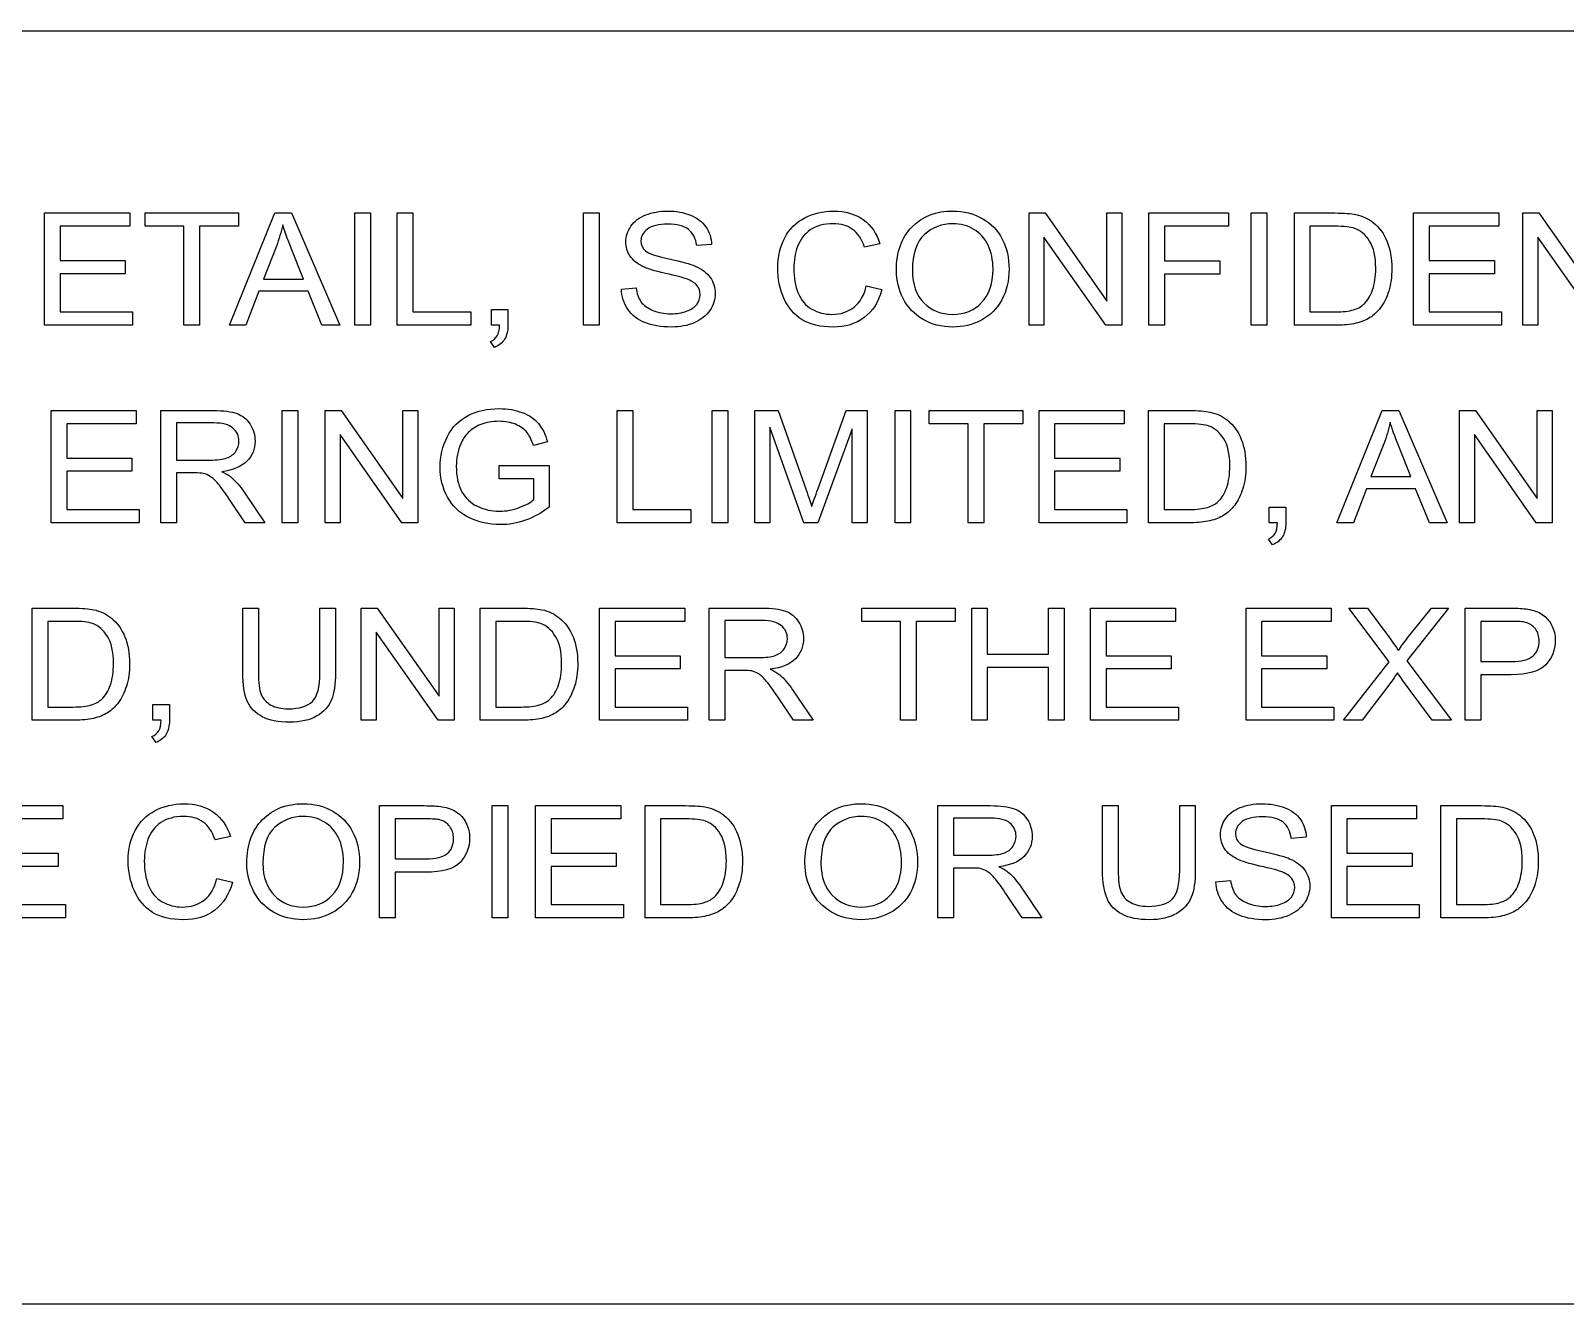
# Model space of a CAD drawing. Header units: millimetres. Extents: x 6 to 426, y 5 to 274.
# Drawn here: x 388.78 to 408.54, y 5.5 to 21.9 of the extents above; entities that cross this region are included whole.
import ezdxf

# ---------------------------------------------------------------- set-up
doc = ezdxf.new("R2010")
doc.units = ezdxf.units.MM
doc.layers.get('0').update_dxf_attribs({"linetype": 'CONTINUOUS'})

msp = doc.modelspace()

# ---------------------------------------------------------------- linework, layer by layer
at = {"color": 7}
for points in [[(352.3, 21.89999), (426.11324, 21.89999)], [(405.05203, 18.108367), (405.05203, 19.552612), (405.57479, 19.552612)], [(405.571686, 19.382179), (405.252836, 19.382179), (405.252836, 18.2788)], [(391.942489, 19.125051), (391.775823, 18.70143)], [(391.775823, 18.70143), (392.290306, 18.70143), (392.131915, 19.101406)], [(397.547979, 19.145731), (397.35545, 19.131948)], [(399.714617, 19.156576), (399.516915, 19.112244)], [(396.385479, 18.572377), (396.574905, 18.588129)], [(399.539674, 18.614737), (399.740507, 18.566464)], [(394.711599, 18.108365), (394.711599, 18.310323), (394.923811, 18.310323), (394.923811, 18.108365)], [(405.252836, 18.2788), (405.576859, 18.2788)], [(394.817174, 18.108365), (394.711599, 18.108365)], [(405.599645, 18.10837), (405.05203, 18.108367)], [(394.750938, 17.822667), (394.699157, 17.898525)], [(390.454932, 15.564441), (390.454932, 17.008686), (391.127805, 17.008686)], [(398.102836, 15.564441), (398.102836, 17.008686), (398.405133, 17.008686), (398.764329, 15.98609)], [(398.917547, 16.003822), (399.280881, 17.008686), (399.551054, 17.008686), (399.551054, 15.564441), (399.35749, 15.564441), (399.35749, 16.773232), (398.916512, 15.564441), (398.735335, 15.564441), (398.296427, 16.793921), (398.296427, 15.564441), (398.102836, 15.564441)], [(403.173179, 15.564441), (403.173179, 17.008686), (403.695939, 17.008686)], [(391.136081, 16.84909), (390.655737, 16.84909), (390.655737, 16.371287)], [(403.692835, 16.838253), (403.373985, 16.838253), (403.373985, 15.734874)], [(395.433122, 16.604821), (395.251945, 16.557532)], [(406.203151, 16.581127), (406.036485, 16.157507)], [(406.036485, 16.157507), (406.550968, 16.157507), (406.392577, 16.557483)], [(390.888668, 16.205775), (390.655737, 16.205775), (390.655737, 15.564436), (390.454932, 15.564441)], [(390.655737, 16.371287), (391.087431, 16.371287)], [(394.813036, 16.130909), (394.813036, 16.300355), (395.455881, 16.301391), (395.455881, 15.765462)], [(395.259213, 15.862008), (395.259213, 16.130958), (394.813036, 16.130909)], [(391.528409, 15.95752), (391.792375, 15.564441), (391.539789, 15.564441), (391.338983, 15.864915)], [(403.373985, 15.734874), (403.698008, 15.734874)], [(404.729043, 15.564441), (404.729043, 15.7664), (404.941255, 15.7664), (404.941255, 15.564441)], [(403.720767, 15.564444), (403.173179, 15.564441)], [(404.834645, 15.564441), (404.729043, 15.564441)], [(404.768381, 15.278743), (404.716628, 15.354602)], [(388.797604, 13.020518), (388.797604, 14.464762), (389.320363, 14.464762)], [(391.509788, 13.630331), (391.509788, 14.464762), (391.710593, 14.464762), (391.710593, 13.631315)], [(392.502518, 14.464762), (392.703351, 14.464762), (392.703351, 13.630331)], [(392.502518, 13.631315), (392.502518, 14.464762)], [(394.568726, 13.020518), (394.568726, 14.464762), (395.091512, 14.464762)], [(397.516944, 13.020518), (397.516944, 14.464762), (398.18979, 14.464762)], [(405.68453, 13.020518), (406.271457, 13.773179), (405.75387, 14.464762), (405.993008, 14.464762), (406.268353, 14.094343)], [(406.510594, 14.081536), (406.815968, 14.464762), (407.034388, 14.464762), (406.501284, 13.784016), (407.075796, 13.020518), (406.827348, 13.020518), (406.445365, 13.535756)], [(407.252808, 13.020518), (407.252808, 14.464762), (407.825278, 14.464762)], [(389.31726, 14.294329), (388.998437, 14.294329), (388.998437, 13.19095)], [(395.088409, 14.294329), (394.769559, 14.294329), (394.769559, 13.19095)], [(398.198093, 14.305167), (397.717749, 14.305167), (397.717749, 13.827364)], [(407.84183, 14.294322), (407.45364, 14.294322), (407.45364, 13.778106)], [(397.95068, 13.661851), (397.717749, 13.661851), (397.717749, 13.020513), (397.516944, 13.020518)], [(397.717749, 13.827364), (398.149416, 13.827364)], [(407.45364, 13.778106), (407.845968, 13.778106)], [(406.306658, 13.523934), (405.925709, 13.020518), (405.68453, 13.020518)], [(407.842865, 13.607682), (407.45364, 13.607682), (407.45364, 13.020526), (407.252808, 13.020518)], [(398.590421, 13.413597), (398.854387, 13.020518), (398.601801, 13.020518), (398.400968, 13.320991)], [(388.998437, 13.19095), (389.322432, 13.19095)], [(390.353467, 13.020518), (390.353467, 13.222474), (390.56568, 13.222474), (390.56568, 13.020518)], [(394.769559, 13.19095), (395.093581, 13.19095)], [(389.345219, 13.020495), (388.797604, 13.020518)], [(390.45907, 13.020518), (390.353467, 13.020518)], [(395.116341, 13.020495), (394.568726, 13.020518)], [(390.392806, 12.73482), (390.341053, 12.810678)], [(393.272691, 10.476602), (393.272691, 11.920849), (393.845134, 11.920849)], [(396.689818, 10.476602), (396.689818, 11.920849), (397.212577, 11.920849)], [(400.46203, 10.476605), (400.46203, 11.920852), (401.134904, 11.920852)], [(402.582088, 11.08642), (402.582088, 11.920852), (402.782893, 11.920852), (402.782893, 11.087405)], [(403.574818, 11.920852), (403.775651, 11.920852), (403.775651, 11.08642)], [(403.574818, 11.087405), (403.574818, 11.920852)], [(406.938123, 10.476605), (406.938123, 11.920852), (407.460882, 11.920852)], [(393.861714, 11.750409), (393.473524, 11.750409), (393.473524, 11.234191)], [(397.209473, 11.750416), (396.890651, 11.750416), (396.890651, 10.647037)], [(401.14318, 11.761257), (400.662836, 11.761257), (400.662836, 11.283454)], [(407.457779, 11.750419), (407.138956, 11.750419), (407.138956, 10.64704)], [(391.350363, 11.524811), (391.152633, 11.480479)], [(405.204186, 11.513968), (405.011657, 11.500185)], [(400.662836, 11.283454), (401.09453, 11.283454)], [(393.473524, 11.234191), (393.865852, 11.234191)], [(400.895766, 11.117941), (400.662836, 11.117941), (400.662836, 10.4766), (400.46203, 10.476605)], [(391.17542, 10.982972), (391.376226, 10.934702)], [(393.862748, 11.063766), (393.473524, 11.063766), (393.473524, 10.47661), (393.272691, 10.476602)], [(401.535508, 10.869684), (401.799474, 10.476605), (401.546887, 10.476605), (401.346082, 10.777081)], [(404.041686, 10.940617), (404.231112, 10.956369)], [(397.237433, 10.476581), (396.689818, 10.476602)], [(396.890651, 10.647037), (397.214673, 10.647037)], [(407.485738, 10.476584), (406.938123, 10.476605)], [(407.138956, 10.64704), (407.462951, 10.64704)], [(423.299998, 5.499976), (355.299989, 5.499976)]]:
    msp.add_lwpolyline(points, dxfattribs=at)
for points in [[(388.957029, 18.108365), (388.957029, 19.552609), (390.0543, 19.552609), (390.0543, 19.382176), (389.157835, 19.382176), (389.157835, 18.93984), (389.997375, 18.93984), (389.997375, 18.770392), (389.157835, 18.770392), (389.157835, 18.278797), (390.089501, 18.278797), (390.089501, 18.108365)], [(390.753064, 18.108365), (390.753064, 19.382176), (390.253064, 19.382176), (390.253064, 19.552609), (391.455938, 19.552609), (391.455938, 19.382176), (390.95387, 19.382176), (390.95387, 18.108365)], [(391.337921, 18.108365), (391.920737, 19.552609), (392.137088, 19.552609), (392.758208, 18.108365), (392.529416, 18.108365), (392.352404, 18.545776), (391.717835, 18.545776), (391.551169, 18.108365)], [(392.952806, 18.108365), (392.952806, 19.552609), (393.153639, 19.552609), (393.153639, 18.108365)], [(393.499387, 18.108365), (393.499387, 19.552609), (393.70022, 19.552609), (393.70022, 18.278797), (394.447633, 18.278797), (394.447633, 18.108365)], [(395.898955, 18.108365), (395.898955, 19.552609), (396.099761, 19.552609), (396.099761, 18.108365)], [(401.634876, 18.108367), (401.634876, 19.552612), (401.840882, 19.552612), (402.637979, 18.418694), (402.637979, 19.552612), (402.830536, 19.552612), (402.830536, 18.108367), (402.62453, 18.108367), (401.827433, 19.243272), (401.827433, 18.108367)], [(403.178352, 18.108367), (403.178352, 19.552612), (404.202145, 19.552612), (404.202145, 19.382179), (403.379158, 19.382179), (403.379158, 18.934917), (404.09137, 18.934917), (404.09137, 18.764484), (403.379158, 18.764484), (403.379158, 18.108367)], [(404.497174, 18.108367), (404.497174, 19.552612), (404.69798, 19.552612), (404.69798, 18.108367)], [(406.587203, 18.108367), (406.587203, 19.552612), (407.684502, 19.552612), (407.684502, 19.382179), (406.788009, 19.382179), (406.788009, 18.939842), (407.627549, 18.939842), (407.627549, 18.770394), (406.788009, 18.770394), (406.788009, 18.2788), (407.719675, 18.2788), (407.719675, 18.108367)], [(407.995048, 18.108367), (407.995048, 19.552612), (408.201054, 19.552612), (408.998124, 18.418694), (408.998124, 19.552612), (409.190681, 19.552612), (409.190681, 18.108367), (408.984675, 18.108367), (408.187578, 19.243272), (408.187578, 18.108367)], [(399.92683, 18.81177)], [(400.13387, 18.808817)], [(399.539674, 18.614737)], [(396.385479, 18.572377)], [(389.041914, 15.564441), (389.041914, 17.008686), (390.139185, 17.008686), (390.139185, 16.838253), (389.24272, 16.838253), (389.24272, 16.395916), (390.08226, 16.395916), (390.08226, 16.226468), (389.24272, 16.226468), (389.24272, 15.734874), (390.174386, 15.734874), (390.174386, 15.564441)], [(392.017002, 15.564441), (392.017002, 17.008686), (392.217835, 17.008686), (392.217835, 15.564441)], [(392.569789, 15.564441), (392.569789, 17.008686), (392.775795, 17.008686), (393.572892, 15.874765), (393.572892, 17.008686), (393.765449, 17.008686), (393.765449, 15.564441), (393.559443, 15.564441), (392.762346, 16.699346), (392.762346, 15.564441)], [(396.332691, 15.564441), (396.332691, 17.008686), (396.533524, 17.008686), (396.533524, 15.734874), (397.28091, 15.734874), (397.28091, 15.564441)], [(397.554186, 15.564441), (397.554186, 17.008686), (397.755019, 17.008686), (397.755019, 15.564441)], [(399.909243, 15.564441), (399.909243, 17.008686), (400.110076, 17.008686), (400.110076, 15.564441)], [(400.85022, 15.564441), (400.85022, 16.838253), (400.350221, 16.838253), (400.350221, 17.008686), (401.553095, 17.008686), (401.553095, 16.838253), (401.051053, 16.838253), (401.051053, 15.564441)], [(401.763238, 15.564441), (401.763238, 17.008686), (402.860537, 17.008686), (402.860537, 16.838253), (401.964071, 16.838253), (401.964071, 16.395916), (402.803611, 16.395916), (402.803611, 16.226468), (401.964071, 16.226468), (401.964071, 15.734874), (402.895738, 15.734874), (402.895738, 15.564441)], [(405.598611, 15.564441), (406.181399, 17.008686), (406.39775, 17.008686), (407.01887, 15.564441), (406.790078, 15.564441), (406.613066, 16.001853), (405.978497, 16.001853), (405.811858, 15.564441)], [(407.17726, 15.564441), (407.17726, 17.008686), (407.383239, 17.008686), (408.180336, 15.874765), (408.180336, 17.008686), (408.372893, 17.008686), (408.372893, 15.564441), (408.166887, 15.564441), (407.36979, 16.699346), (407.36979, 15.564441)], [(393.035622, 13.020518), (393.035622, 14.464762), (393.241628, 14.464762), (394.038725, 13.330842), (394.038725, 14.464762), (394.231255, 14.464762), (394.231255, 13.020518), (394.025277, 13.020518), (393.228179, 14.155423), (393.228179, 13.020518)], [(396.103899, 13.020518), (396.103899, 14.464762), (397.201197, 14.464762), (397.201197, 14.294329), (396.304732, 14.294329), (396.304732, 13.851993), (397.144272, 13.851993), (397.144272, 13.682545), (396.304732, 13.682545), (396.304732, 13.19095), (397.236398, 13.19095), (397.236398, 13.020518)], [(399.981714, 13.020518), (399.981714, 14.294329), (399.481714, 14.294329), (399.481714, 14.464762), (400.684588, 14.464762), (400.684588, 14.294329), (400.182519, 14.294329), (400.182519, 13.020518)], [(400.896801, 13.020518), (400.896801, 14.464762), (401.097634, 14.464762), (401.097634, 13.871696), (401.886428, 13.871696), (401.886428, 14.464762), (402.087261, 14.464762), (402.087261, 13.020518), (401.886428, 13.020518), (401.886428, 13.701264), (401.097634, 13.701264), (401.097634, 13.020518)], [(402.425766, 13.020518), (402.425766, 14.464762), (403.523065, 14.464762), (403.523065, 14.294329), (402.626599, 14.294329), (402.626599, 13.851993), (403.466112, 13.851993), (403.466112, 13.682545), (402.626599, 13.682545), (402.626599, 13.19095), (403.558266, 13.19095), (403.558266, 13.020518)], [(404.428841, 13.020518), (404.428841, 14.464762), (405.52614, 14.464762), (405.52614, 14.294329), (404.629674, 14.294329), (404.629674, 13.851993), (405.469187, 13.851993), (405.469187, 13.682545), (404.629674, 13.682545), (404.629674, 13.19095), (405.561341, 13.19095), (405.561341, 13.020518)], [(388.093668, 10.4766), (388.093668, 11.920846), (389.190967, 11.920846), (389.190967, 11.750414), (388.294501, 11.750414), (388.294501, 11.308077), (389.134041, 11.308077), (389.134041, 11.138629), (388.294501, 11.138629), (388.294501, 10.647035), (389.226167, 10.647035), (389.226167, 10.4766)], [(394.720909, 10.476602), (394.720909, 11.920849), (394.921742, 11.920849), (394.921742, 10.476602)], [(395.279904, 10.476602), (395.279904, 11.920849), (396.377202, 11.920849), (396.377202, 11.750416), (395.480737, 11.750416), (395.480737, 11.30808), (396.320277, 11.30808), (396.320277, 11.138632), (395.480737, 11.138632), (395.480737, 10.647037), (396.412403, 10.647037), (396.412403, 10.476602)], [(405.528209, 10.476605), (405.528209, 11.920852), (406.625508, 11.920852), (406.625508, 11.750419), (405.729042, 11.750419), (405.729042, 11.308082), (406.568554, 11.308082), (406.568554, 11.138634), (405.729042, 11.138634), (405.729042, 10.64704), (406.660681, 10.64704), (406.660681, 10.476605)], [(391.562575, 11.180005)], [(391.769616, 11.177052)], [(398.748811, 11.180008)], [(398.955824, 11.177054)], [(391.17542, 10.982972)], [(404.041686, 10.940614)]]:
    msp.add_lwpolyline(points, close=True, dxfattribs=at)
for points in [[(396.699129, 19.527972), (396.782634, 19.560812), (396.87546, 19.577233), (396.977605, 19.577233)], [(396.977605, 19.577233), (397.090095, 19.577233), (397.189128, 19.559828), (397.274703, 19.525019)], [(398.746742, 19.48956), (398.858525, 19.548014), (398.981361, 19.57724), (399.115249, 19.57724)], [(399.115249, 19.57724), (399.267088, 19.57724), (399.39476, 19.54046), (399.498266, 19.4669)], [(400.129732, 19.374295), (400.265, 19.510248), (400.439598, 19.578225), (400.653525, 19.578225)], [(400.653525, 19.578225), (400.793621, 19.578225), (400.919914, 19.546371), (401.032405, 19.482663)], [(392.024271, 19.400895), (392.004941, 19.308291), (391.977681, 19.216343), (391.942489, 19.125051)], [(392.131915, 19.101406), (392.083601, 19.22291), (392.04772, 19.322739), (392.024271, 19.400895)], [(396.443439, 19.179226), (396.443439, 19.252128), (396.465182, 19.320104), (396.508668, 19.383156)], [(396.508668, 19.383156), (396.552136, 19.446862), (396.615623, 19.495134), (396.699129, 19.527972)], [(396.985881, 19.408777), (396.864425, 19.408777), (396.775747, 19.387431), (396.719846, 19.344741)], [(397.249847, 19.338831), (397.190498, 19.385462), (397.10251, 19.408777), (396.985881, 19.408777)], [(397.274703, 19.525019), (397.360967, 19.490866), (397.427222, 19.440294), (397.473467, 19.373303)], [(397.473467, 19.373303), (397.519693, 19.306311), (397.544531, 19.230454), (397.547979, 19.145731)], [(398.488956, 19.234403), (398.549703, 19.346712), (398.635631, 19.431765), (398.746742, 19.48956)], [(399.111111, 19.413702), (398.994483, 19.413702), (398.896829, 19.387103), (398.818151, 19.333906)], [(399.363697, 19.341785), (399.296762, 19.38973), (399.212567, 19.413702), (399.111111, 19.413702)], [(399.498266, 19.4669), (399.601791, 19.393342), (399.673908, 19.289901), (399.714617, 19.156576)], [(399.92683, 18.81177), (399.92683, 19.051491), (399.994464, 19.239), (400.129732, 19.374295)], [(400.65456, 19.413705), (400.512395, 19.413705), (400.389904, 19.367074), (400.287088, 19.273813)], [(400.92476, 19.340803), (400.844703, 19.389404), (400.754636, 19.413705), (400.65456, 19.413705)], [(401.032405, 19.482663), (401.144895, 19.418957), (401.23047, 19.329964), (401.289129, 19.215684)], [(405.831514, 19.352625), (405.777682, 19.372328), (405.691073, 19.382179), (405.571686, 19.382179)], [(405.57479, 19.552612), (405.692797, 19.552612), (405.782855, 19.54572), (405.844962, 19.531936)], [(405.844962, 19.531936), (405.931917, 19.51289), (406.006112, 19.47841), (406.067548, 19.428496)], [(406.067548, 19.428496), (406.147587, 19.364132), (406.20728, 19.281707), (406.246628, 19.181221)], [(396.496254, 18.998943), (396.461044, 19.052798), (396.443439, 19.112893), (396.443439, 19.179226)], [(396.719846, 19.344741), (396.664636, 19.302708), (396.63703, 19.251808), (396.63703, 19.19204)], [(396.63703, 19.19204), (396.63703, 19.140155), (396.656695, 19.097466), (396.696025, 19.063971)], [(397.35545, 19.131948), (397.345104, 19.223238), (397.309904, 19.292199), (397.249847, 19.338831)], [(398.398899, 18.841324), (398.398899, 18.991726), (398.428918, 19.122753), (398.488956, 19.234403)], [(398.818151, 19.333906), (398.740163, 19.280707), (398.685297, 19.209117), (398.653554, 19.119138)], [(399.516915, 19.112244), (399.481705, 19.217328), (399.430632, 19.293841), (399.363697, 19.341785)], [(400.287088, 19.273813), (400.184942, 19.181207), (400.13387, 19.026208), (400.13387, 18.808817)], [(401.107979, 19.136875), (401.06658, 19.224882), (401.005507, 19.292858), (400.92476, 19.340803)], [(401.289129, 19.215684), (401.348477, 19.102063), (401.378152, 18.973007), (401.378152, 18.828518)], [(406.02094, 19.189089), (405.969196, 19.270529), (405.906054, 19.325041), (405.831514, 19.352625)], [(406.099618, 18.841327), (406.099618, 18.992385), (406.073392, 19.108306), (406.02094, 19.189089)], [(406.246628, 19.181221), (406.286648, 19.081391), (406.306658, 18.967112), (406.306658, 18.838384)], [(396.658755, 18.864961), (396.586302, 18.901083), (396.532135, 18.945743), (396.496254, 18.998943)], [(396.696025, 19.063971), (396.734683, 19.030474), (396.83544, 18.995993), (396.998295, 18.960528)], [(398.653554, 19.119138), (398.621811, 19.029817), (398.605939, 18.937541), (398.605939, 18.842309)], [(401.171112, 18.829505), (401.171112, 18.947068), (401.150068, 19.049525), (401.107979, 19.136875)], [(396.951715, 18.774325), (396.812309, 18.806507), (396.714655, 18.836719), (396.658755, 18.864961)], [(397.221915, 18.704379), (397.181188, 18.719492), (397.091121, 18.742807), (396.951715, 18.774325)], [(396.998295, 18.960528), (397.161858, 18.925719), (397.274004, 18.895179), (397.334732, 18.868909)], [(397.334732, 18.868909), (397.423065, 18.830159), (397.488286, 18.7809), (397.530392, 18.721134)], [(398.478611, 18.454155), (398.42547, 18.574346), (398.398899, 18.703402), (398.398899, 18.841324)], [(398.605939, 18.842309), (398.605939, 18.719493), (398.624578, 18.612111), (398.661857, 18.520163)], [(400.013784, 18.451202), (399.955814, 18.564823), (399.92683, 18.685013), (399.92683, 18.81177)], [(400.13387, 18.808817), (400.13387, 18.634771), (400.182873, 18.497505), (400.28088, 18.397019)], [(401.024128, 18.39899), (401.122117, 18.500133), (401.171112, 18.643638), (401.171112, 18.829505)], [(401.378152, 18.828518), (401.378152, 18.682058), (401.347098, 18.551031), (401.284991, 18.435439)], [(406.059244, 18.562526), (406.08616, 18.63937), (406.099618, 18.732303), (406.099618, 18.841327)], [(406.306658, 18.838384), (406.306658, 18.728704), (406.2932, 18.631501), (406.266284, 18.546776)], [(396.574905, 18.588129), (396.583798, 18.515885), (396.604506, 18.456447), (396.63703, 18.409815)], [(397.358553, 18.61867), (397.330948, 18.652823), (397.285402, 18.681393), (397.221915, 18.704379)], [(397.399961, 18.500451), (397.399961, 18.545769), (397.386159, 18.585175), (397.358553, 18.61867)], [(397.530392, 18.721134), (397.572481, 18.662024), (397.593525, 18.59372), (397.593525, 18.516222)], [(399.381284, 18.339877), (399.459272, 18.401614), (399.512069, 18.493234), (399.539674, 18.614737)], [(396.468295, 18.312292), (396.415843, 18.389136), (396.388237, 18.47583), (396.385479, 18.572377)], [(396.63703, 18.409815), (396.670153, 18.363841), (396.721226, 18.326405), (396.790248, 18.297509)], [(397.356484, 18.37632), (397.385469, 18.414413), (397.399961, 18.45579), (397.399961, 18.500451)], [(397.593525, 18.516222), (397.593525, 18.439379), (397.570412, 18.366805), (397.524185, 18.298501)], [(398.712576, 18.17831), (398.610431, 18.242018), (398.532443, 18.333966), (398.478611, 18.454155)], [(398.661857, 18.520163), (398.699808, 18.428871), (398.758467, 18.360566), (398.837835, 18.315248)], [(399.740507, 18.566464), (399.698401, 18.409496), (399.62249, 18.289634), (399.512777, 18.20688)], [(400.269474, 18.182251), (400.156983, 18.24793), (400.071753, 18.33758), (400.013784, 18.451202)], [(400.28088, 18.397019), (400.379559, 18.297189), (400.503084, 18.247274), (400.651456, 18.247274)], [(400.651456, 18.247274), (400.802605, 18.247274), (400.926829, 18.297846), (401.024128, 18.39899)], [(401.284991, 18.435439), (401.222883, 18.319846), (401.134895, 18.232167), (401.021025, 18.172401)], [(405.811858, 18.3054), (405.869138, 18.323132), (405.914684, 18.348089), (405.948496, 18.380271)], [(405.948496, 18.380271), (405.996102, 18.425589), (406.033018, 18.486341), (406.059244, 18.562526)], [(406.266284, 18.546776), (406.239369, 18.462053), (406.204866, 18.391778), (406.162778, 18.335952)], [(396.686714, 18.140875), (396.594243, 18.178968), (396.521436, 18.236107), (396.468295, 18.312292)], [(396.790248, 18.297509), (396.859252, 18.269266), (396.936887, 18.255145), (397.023151, 18.255145)], [(397.023151, 18.255145), (397.09976, 18.255145), (397.167394, 18.265982), (397.226053, 18.287656)], [(397.226053, 18.287656), (397.284712, 18.309329), (397.328189, 18.338884), (397.356484, 18.37632)], [(397.524185, 18.298501), (397.47794, 18.230853), (397.411341, 18.177983), (397.324387, 18.13989)], [(398.837835, 18.315248), (398.917184, 18.269931), (399.003104, 18.247272), (399.095593, 18.247272)], [(399.095593, 18.247272), (399.208084, 18.247272), (399.303314, 18.27814), (399.381284, 18.339877)], [(399.512777, 18.20688), (399.403735, 18.124784), (399.270191, 18.083736), (399.112146, 18.083736)], [(400.652491, 18.083736), (400.509636, 18.083736), (400.381964, 18.116574), (400.269474, 18.182251)], [(405.576859, 18.2788), (405.676935, 18.2788), (405.755268, 18.287667), (405.811858, 18.3054)], [(406.02407, 18.204926), (405.974377, 18.173401), (405.913985, 18.149428), (405.842893, 18.133009)], [(406.162778, 18.335952), (406.120671, 18.280784), (406.074435, 18.237109), (406.02407, 18.204926)], [(394.786111, 17.971427), (394.804751, 18.002953), (394.815105, 18.048599), (394.817174, 18.108365)], [(394.923811, 18.108365), (394.923811, 18.03415), (394.910009, 17.974384), (394.882403, 17.929066)], [(397.032462, 18.083736), (396.895125, 18.083736), (396.779876, 18.102782), (396.686714, 18.140875)], [(397.324387, 18.13989), (397.238122, 18.102454), (397.140814, 18.083736), (397.032462, 18.083736)], [(399.112146, 18.083736), (398.948583, 18.083736), (398.815393, 18.115261), (398.712576, 18.17831)], [(401.021025, 18.172401), (400.907155, 18.113291), (400.78431, 18.083736), (400.652491, 18.083736)], [(405.842893, 18.133009), (405.77251, 18.116583), (405.691427, 18.10837), (405.599645, 18.10837)], [(394.699157, 17.898525), (394.738505, 17.914951), (394.76749, 17.939252), (394.786111, 17.971427)], [(394.882403, 17.929066), (394.854798, 17.883092), (394.810976, 17.847626), (394.750938, 17.822667)], [(391.127805, 17.008686), (391.263055, 17.008686), (391.365881, 16.995551), (391.436282, 16.969281)], [(394.411397, 16.944699), (394.527336, 17.003809), (394.660871, 17.033364), (394.812002, 17.033364)], [(394.812002, 17.033364), (394.921733, 17.033364), (395.020766, 17.016288), (395.109099, 16.982137)], [(403.695939, 17.008686), (403.813946, 17.008686), (403.904004, 17.001794), (403.966112, 16.98801)], [(391.38246, 16.783085), (391.330698, 16.827089), (391.248572, 16.84909), (391.136081, 16.84909)], [(391.436282, 16.969281), (391.506666, 16.943666), (391.562911, 16.89802), (391.605018, 16.832343)], [(391.605018, 16.832343), (391.647107, 16.766665), (391.668151, 16.694091), (391.668151, 16.614622)], [(394.144301, 16.672795), (394.206426, 16.794956), (394.295459, 16.885591), (394.411397, 16.944699)], [(394.57496, 16.829436), (394.508007, 16.803165), (394.453831, 16.768356), (394.412432, 16.725009)], [(394.813036, 16.869828), (394.721254, 16.869828), (394.641896, 16.856364), (394.57496, 16.829436)], [(395.022145, 16.831408), (394.959348, 16.857021), (394.889645, 16.869828), (394.813036, 16.869828)], [(395.16706, 16.730921), (395.133247, 16.772953), (395.084942, 16.806449), (395.022145, 16.831408)], [(395.109099, 16.982137), (395.198122, 16.94864), (395.267825, 16.901681), (395.318208, 16.841258)], [(395.318208, 16.841258), (395.368591, 16.780836), (395.406896, 16.702023), (395.433122, 16.604821)], [(403.952663, 16.808699), (403.898831, 16.828402), (403.812222, 16.838253), (403.692835, 16.838253)], [(404.142089, 16.645163), (404.090326, 16.726603), (404.027185, 16.781115), (403.952663, 16.808699)], [(403.966112, 16.98801), (404.053066, 16.968964), (404.127252, 16.934484), (404.188669, 16.88457)], [(404.188669, 16.88457), (404.268727, 16.820206), (404.328429, 16.737781), (404.367777, 16.637295)], [(406.284933, 16.856972), (406.265604, 16.764367), (406.238343, 16.672419), (406.203151, 16.581127)], [(406.392577, 16.557483), (406.344263, 16.678986), (406.308382, 16.778816), (406.284933, 16.856972)], [(391.461111, 16.614622), (391.461111, 16.682926), (391.434894, 16.73908), (391.38246, 16.783085)], [(391.420737, 16.484581), (391.447653, 16.524644), (391.461111, 16.567991), (391.461111, 16.614622)], [(391.668151, 16.614622), (391.668151, 16.512165), (391.633304, 16.425799), (391.56361, 16.355525)], [(394.052174, 16.279716), (394.052174, 16.420265), (394.082883, 16.551292), (394.144301, 16.672795)], [(394.412432, 16.725009), (394.371705, 16.681662), (394.339952, 16.634046), (394.317174, 16.582161)], [(395.251945, 16.557532), (395.229185, 16.63109), (395.20089, 16.688887), (395.16706, 16.730921)], [(404.220767, 16.297401), (404.220767, 16.448459), (404.194541, 16.56438), (404.142089, 16.645163)], [(404.367777, 16.637295), (404.407797, 16.537465), (404.427807, 16.423186), (404.427807, 16.294458)], [(391.302748, 16.397888), (391.354492, 16.416276), (391.393822, 16.445174), (391.420737, 16.484581)], [(394.317174, 16.582161), (394.278534, 16.49284), (394.259214, 16.395965), (394.259214, 16.291538)], [(391.000477, 16.198883), (390.9777, 16.203478), (390.94043, 16.205775), (390.888668, 16.205775)], [(391.087431, 16.371287), (391.179213, 16.371287), (391.250985, 16.380154), (391.302748, 16.397888)], [(391.56361, 16.355525), (391.493898, 16.28525), (391.386235, 16.240589), (391.240622, 16.221543)], [(391.240622, 16.221543), (391.293764, 16.197242), (391.334137, 16.17327), (391.361743, 16.149626)], [(394.145335, 15.894518), (394.083228, 16.009454), (394.052174, 16.137854), (394.052174, 16.279716)], [(394.259214, 16.291538), (394.259214, 16.162811), (394.282337, 16.055101), (394.328581, 15.968407)], [(404.180393, 16.0186), (404.207309, 16.095442), (404.220767, 16.188375), (404.220767, 16.297401)], [(404.427807, 16.294458), (404.427807, 16.184776), (404.414349, 16.087573), (404.387433, 16.00285)], [(391.09157, 16.160463), (391.061895, 16.178853), (391.031531, 16.19166), (391.000477, 16.198883)], [(391.194041, 16.063917), (391.156091, 16.109891), (391.121934, 16.142073), (391.09157, 16.160463)], [(391.338983, 15.864915), (391.280306, 15.951609), (391.231992, 16.017943), (391.194041, 16.063917)], [(391.361743, 16.149626), (391.420402, 16.098397), (391.475957, 16.034362), (391.528409, 15.95752)], [(404.069645, 15.836345), (404.117251, 15.881663), (404.154167, 15.942415), (404.180393, 16.0186)], [(394.420708, 15.630496), (394.299252, 15.691576), (394.207461, 15.779584), (394.145335, 15.894518)], [(394.328581, 15.968407), (394.375498, 15.881711), (394.443477, 15.817347), (394.532518, 15.775315)], [(395.070795, 15.759552), (395.153611, 15.791734), (395.216417, 15.825886), (395.259213, 15.862008)], [(398.764329, 15.98609), (398.797452, 15.890858), (398.821609, 15.819598), (398.8368, 15.772309)], [(398.8368, 15.772309), (398.854042, 15.824852), (398.880958, 15.902023), (398.917547, 16.003822)], [(403.93298, 15.761472), (403.990259, 15.779205), (404.035815, 15.804163), (404.069645, 15.836345)], [(404.387433, 16.00285), (404.360518, 15.918127), (404.326015, 15.847852), (404.283927, 15.792026)], [(394.827519, 15.539862), (394.678458, 15.539862), (394.542854, 15.570073), (394.420708, 15.630496)], [(394.532518, 15.775315), (394.621541, 15.733281), (394.716082, 15.712263), (394.81614, 15.712263)], [(394.81614, 15.712263), (394.903094, 15.712263), (394.987979, 15.728026), (395.070795, 15.759552)], [(395.455881, 15.765462), (395.357202, 15.690591), (395.255411, 15.634109), (395.150507, 15.596016)], [(403.698008, 15.734874), (403.798066, 15.734874), (403.87639, 15.74374), (403.93298, 15.761472)], [(404.145192, 15.661), (404.095517, 15.629475), (404.035134, 15.605502), (403.964043, 15.589083)], [(404.283927, 15.792026), (404.24182, 15.736858), (404.195575, 15.693182), (404.145192, 15.661)], [(395.150507, 15.596016), (395.045603, 15.55858), (394.937941, 15.539862), (394.827519, 15.539862)], [(403.964043, 15.589083), (403.893659, 15.572657), (403.812567, 15.564444), (403.720767, 15.564444)], [(404.716628, 15.354602), (404.755958, 15.371028), (404.784943, 15.395328), (404.803582, 15.427503)], [(404.803582, 15.427503), (404.822204, 15.459029), (404.832558, 15.504675), (404.834645, 15.564441)], [(404.941255, 15.564441), (404.941255, 15.490225), (404.927452, 15.430459), (404.899847, 15.385143)], [(404.899847, 15.385143), (404.872242, 15.339169), (404.82842, 15.303702), (404.768381, 15.278743)], [(389.320363, 14.464762), (389.438371, 14.464762), (389.528429, 14.457862), (389.590536, 14.444061)], [(389.590536, 14.444061), (389.677508, 14.425015), (389.751703, 14.390534), (389.813121, 14.340618)], [(395.091512, 14.464762), (395.20952, 14.464762), (395.299578, 14.457862), (395.361685, 14.444061)], [(395.361685, 14.444061), (395.448639, 14.425015), (395.522825, 14.390534), (395.584243, 14.340618)], [(398.18979, 14.464762), (398.325058, 14.464762), (398.427893, 14.451626), (398.498294, 14.425355)], [(407.825278, 14.464762), (407.926026, 14.464762), (408.00297, 14.460168), (408.056112, 14.450979)], [(408.056112, 14.450979), (408.130652, 14.439164), (408.193113, 14.416505), (408.243496, 14.383002)], [(389.577087, 14.264775), (389.523256, 14.284478), (389.436647, 14.294329), (389.31726, 14.294329)], [(389.766541, 14.101237), (389.714778, 14.182679), (389.651627, 14.237191), (389.577087, 14.264775)], [(389.813121, 14.340618), (389.89316, 14.276256), (389.952854, 14.19383), (389.992202, 14.093343)], [(395.348237, 14.264775), (395.294405, 14.284478), (395.207796, 14.294329), (395.088409, 14.294329)], [(395.537663, 14.101237), (395.4859, 14.182679), (395.422758, 14.237191), (395.348237, 14.264775)], [(395.584243, 14.340618), (395.6643, 14.276256), (395.723994, 14.19383), (395.763324, 14.093343)], [(398.444445, 14.239159), (398.392701, 14.283165), (398.310583, 14.305167), (398.198093, 14.305167)], [(398.523123, 14.070699), (398.523123, 14.139002), (398.496897, 14.195156), (398.444445, 14.239159)], [(398.498294, 14.425355), (398.568678, 14.399742), (398.624923, 14.354097), (398.66703, 14.28842)], [(398.66703, 14.28842), (398.709119, 14.222741), (398.730163, 14.150167), (398.730163, 14.070699)], [(408.029215, 14.281523), (407.995384, 14.290055), (407.932923, 14.294322), (407.84183, 14.294322)], [(408.155508, 14.195814), (408.123746, 14.239161), (408.081648, 14.267731), (408.029215, 14.281523)], [(408.243496, 14.383002), (408.293861, 14.350164), (408.334225, 14.303861), (408.364589, 14.244095)], [(408.364589, 14.244095), (408.395661, 14.184329), (408.411197, 14.118651), (408.411197, 14.047062)], [(389.845191, 13.753478), (389.845191, 13.904534), (389.818974, 14.020454), (389.766541, 14.101237)], [(389.992202, 14.093343), (390.032222, 13.993513), (390.052231, 13.879235), (390.052231, 13.750508)], [(395.616341, 13.753478), (395.616341, 13.904534), (395.590115, 14.020454), (395.537663, 14.101237)], [(395.763324, 14.093343), (395.803362, 13.993513), (395.823381, 13.879235), (395.823381, 13.750508)], [(398.482749, 13.940658), (398.509665, 13.980721), (398.523123, 14.024068), (398.523123, 14.070699)], [(398.730163, 14.070699), (398.730163, 13.968242), (398.695316, 13.881876), (398.625622, 13.811601)], [(406.268353, 14.094343), (406.325633, 14.017499), (406.366351, 13.958389), (406.390508, 13.917013)], [(406.390508, 13.917013), (406.424321, 13.969554), (406.464349, 14.024395), (406.510594, 14.081536)], [(408.122376, 13.847068), (408.176897, 13.893042), (408.204157, 13.957734), (408.204157, 14.041144)], [(408.204157, 14.041144), (408.204157, 14.101567), (408.187941, 14.153124), (408.155508, 14.195814)], [(408.411197, 14.047062), (408.411197, 13.924246), (408.370134, 13.820148), (408.288008, 13.734766)], [(398.149416, 13.827364), (398.241216, 13.827364), (398.312997, 13.83623), (398.36476, 13.853962)], [(398.36476, 13.853962), (398.416504, 13.872352), (398.455834, 13.90125), (398.482749, 13.940658)], [(407.845968, 13.778106), (407.975719, 13.778106), (408.067855, 13.801093), (408.122376, 13.847068)], [(389.804818, 13.474677), (389.831733, 13.551518), (389.845191, 13.644452), (389.845191, 13.753478)], [(390.052231, 13.750508), (390.052231, 13.640827), (390.038773, 13.543624), (390.011858, 13.458901)], [(395.575967, 13.474677), (395.602883, 13.551518), (395.616341, 13.644452), (395.616341, 13.753478)], [(395.823381, 13.750508), (395.823381, 13.640827), (395.809923, 13.543624), (395.783007, 13.458901)], [(398.062462, 13.65496), (398.039703, 13.659554), (398.002442, 13.661851), (397.95068, 13.661851)], [(398.153582, 13.61654), (398.123907, 13.63493), (398.093534, 13.647736), (398.062462, 13.65496)], [(398.625622, 13.811601), (398.55591, 13.741326), (398.448247, 13.696666), (398.302634, 13.677619)], [(398.302634, 13.677619), (398.355776, 13.653319), (398.396149, 13.629346), (398.423754, 13.605702)], [(408.288008, 13.734766), (408.205881, 13.650043), (408.0575, 13.607682), (407.842865, 13.607682)], [(389.69407, 13.292422), (389.741694, 13.33774), (389.77861, 13.398491), (389.804818, 13.474677)], [(390.011858, 13.458901), (389.984942, 13.374176), (389.95044, 13.303901), (389.908351, 13.248077)], [(391.567748, 13.267793), (391.529108, 13.356456), (391.509788, 13.477302), (391.509788, 13.630331)], [(391.710593, 13.631315), (391.710593, 13.505872), (391.722672, 13.413268), (391.746829, 13.353502)], [(392.408322, 13.263852), (392.47112, 13.327558), (392.502518, 13.450046), (392.502518, 13.631315)], [(392.703351, 13.630331), (392.703351, 13.485183), (392.686091, 13.36992), (392.651571, 13.28454)], [(395.465192, 13.292422), (395.512816, 13.33774), (395.549741, 13.398491), (395.575967, 13.474677)], [(395.783007, 13.458901), (395.756091, 13.374176), (395.72158, 13.303901), (395.679473, 13.248077)], [(398.256053, 13.519994), (398.218103, 13.565968), (398.183946, 13.59815), (398.153582, 13.61654)], [(398.400968, 13.320991), (398.342309, 13.407685), (398.294004, 13.474019), (398.256053, 13.519994)], [(398.423754, 13.605702), (398.482414, 13.554474), (398.537969, 13.490439), (398.590421, 13.413597)], [(406.379129, 13.632303), (406.345316, 13.57976), (406.321159, 13.543637), (406.306658, 13.523934)], [(406.445365, 13.535756), (406.423985, 13.565311), (406.401906, 13.597493), (406.379129, 13.632303)], [(389.557431, 13.217548), (389.614711, 13.235282), (389.660257, 13.26024), (389.69407, 13.292422)], [(389.908351, 13.248077), (389.866245, 13.192907), (389.820009, 13.149231), (389.769644, 13.117048)], [(391.761312, 13.065835), (391.67091, 13.112465), (391.606388, 13.179785), (391.567748, 13.267793)], [(391.746829, 13.353502), (391.771675, 13.294392), (391.813773, 13.248746), (391.873122, 13.216564)], [(392.092576, 13.168291), (392.240258, 13.168291), (392.345507, 13.200145), (392.408322, 13.263852)], [(392.651571, 13.28454), (392.617069, 13.199159), (392.554616, 13.129541), (392.464214, 13.075685)], [(395.328553, 13.217548), (395.385833, 13.235282), (395.431379, 13.26024), (395.465192, 13.292422)], [(395.679473, 13.248077), (395.637385, 13.192907), (395.591149, 13.149231), (395.540766, 13.117048)], [(389.322432, 13.19095), (389.422508, 13.19095), (389.500841, 13.199816), (389.557431, 13.217548)], [(389.588467, 13.045134), (389.518083, 13.028708), (389.437001, 13.020495), (389.345219, 13.020495)], [(389.769644, 13.117048), (389.719951, 13.085525), (389.659559, 13.061553), (389.588467, 13.045134)], [(392.11019, 12.995889), (391.968025, 12.995889), (391.851733, 13.019204), (391.761312, 13.065835)], [(391.873122, 13.216564), (391.93316, 13.184382), (392.006312, 13.168291), (392.092576, 13.168291)], [(392.464214, 13.075685), (392.374501, 13.022488), (392.256493, 12.995889), (392.11019, 12.995889)], [(395.093581, 13.19095), (395.193639, 13.19095), (395.271963, 13.199816), (395.328553, 13.217548)], [(395.359616, 13.045134), (395.289215, 13.028708), (395.208123, 13.020495), (395.116341, 13.020495)], [(395.540766, 13.117048), (395.491073, 13.085525), (395.43069, 13.061553), (395.359616, 13.045134)], [(390.341053, 12.810678), (390.380401, 12.827104), (390.409386, 12.851405), (390.428007, 12.88358)], [(390.428007, 12.88358), (390.446646, 12.915104), (390.457001, 12.96075), (390.45907, 13.020518)], [(390.56568, 13.020518), (390.56568, 12.946302), (390.551877, 12.886534), (390.524272, 12.841217)], [(390.524272, 12.841217), (390.496666, 12.795243), (390.452844, 12.759777), (390.392806, 12.73482)], [(390.124702, 11.602638), (390.18543, 11.714947), (390.27135, 11.8), (390.382461, 11.857795)], [(390.382461, 11.857795), (390.494262, 11.916248), (390.617106, 11.945475), (390.750995, 11.945475)], [(390.750995, 11.945475), (390.902815, 11.945475), (391.030488, 11.908696), (391.134012, 11.835138)], [(391.765477, 11.742532), (391.900727, 11.878484), (392.075325, 11.94646), (392.289271, 11.94646)], [(392.289271, 11.94646), (392.429367, 11.94646), (392.55566, 11.914607), (392.66815, 11.850901)], [(393.845134, 11.920849), (393.9459, 11.920849), (394.022854, 11.916255), (394.075995, 11.907066)], [(394.075995, 11.907066), (394.150535, 11.895251), (394.212987, 11.872592), (394.263352, 11.839089)], [(397.212577, 11.920849), (397.330603, 11.920849), (397.42067, 11.913949), (397.482777, 11.900148)], [(397.482777, 11.900148), (397.569731, 11.881102), (397.643917, 11.846621), (397.705335, 11.796705)], [(398.951686, 11.742535), (399.086954, 11.878487), (399.261561, 11.946462), (399.475507, 11.946462)], [(399.475507, 11.946462), (399.615603, 11.946462), (399.741896, 11.914609), (399.854386, 11.850903)], [(401.134904, 11.920852), (401.270153, 11.920852), (401.372979, 11.907716), (401.443381, 11.881444)], [(401.443381, 11.881444), (401.513765, 11.855831), (401.57001, 11.810185), (401.612117, 11.744507)], [(404.164875, 11.751393), (404.208343, 11.815101), (404.27183, 11.863374), (404.355336, 11.896212)], [(404.355336, 11.896212), (404.438842, 11.929051), (404.531667, 11.94547), (404.633812, 11.94547)], [(404.633812, 11.94547), (404.746303, 11.94547), (404.845335, 11.928065), (404.93091, 11.893256)], [(404.93091, 11.893256), (405.017174, 11.859103), (405.08342, 11.808532), (405.129647, 11.741543)], [(407.460882, 11.920852), (407.57889, 11.920852), (407.668957, 11.913951), (407.731082, 11.900151)], [(407.731082, 11.900151), (407.818036, 11.881104), (407.892222, 11.846623), (407.95364, 11.796707)], [(390.453897, 11.702141), (390.375909, 11.648942), (390.321043, 11.577353), (390.2893, 11.487376)], [(390.746857, 11.781939), (390.630228, 11.781939), (390.532575, 11.75534), (390.453897, 11.702141)], [(390.999443, 11.710022), (390.932489, 11.757967), (390.848294, 11.781939), (390.746857, 11.781939)], [(391.152633, 11.480479), (391.117442, 11.585563), (391.066378, 11.662077), (390.999443, 11.710022)], [(391.134012, 11.835138), (391.237519, 11.76158), (391.309635, 11.658137), (391.350363, 11.524811)], [(391.562575, 11.180005), (391.562575, 11.419728), (391.630209, 11.607237), (391.765477, 11.742532)], [(392.290306, 11.781942), (392.148141, 11.781942), (392.025641, 11.735311), (391.922806, 11.642048)], [(392.560479, 11.70904), (392.480421, 11.757641), (392.390364, 11.781942), (392.290306, 11.781942)], [(392.743725, 11.50511), (392.702308, 11.593119), (392.641225, 11.661095), (392.560479, 11.70904)], [(392.66815, 11.850901), (392.780641, 11.787193), (392.866215, 11.6982), (392.924874, 11.583922)], [(394.049071, 11.73761), (394.015258, 11.746142), (393.952806, 11.750409), (393.861714, 11.750409)], [(394.175364, 11.651901), (394.14362, 11.695248), (394.101523, 11.723818), (394.049071, 11.73761)], [(394.263352, 11.839089), (394.313735, 11.80625), (394.354109, 11.759947), (394.384473, 11.700179)], [(394.384473, 11.700179), (394.415526, 11.640413), (394.431053, 11.574736), (394.431053, 11.503149)], [(397.469328, 11.720862), (397.415497, 11.740565), (397.328879, 11.750416), (397.209473, 11.750416)], [(397.658754, 11.557324), (397.606992, 11.638764), (397.54385, 11.693276), (397.469328, 11.720862)], [(397.705335, 11.796705), (397.785392, 11.732341), (397.845086, 11.649916), (397.884416, 11.54943)], [(398.748811, 11.180008), (398.748811, 11.419731), (398.816436, 11.60724), (398.951686, 11.742535)], [(399.476542, 11.781945), (399.334377, 11.781945), (399.211877, 11.735313), (399.109042, 11.642051)], [(399.746714, 11.709043), (399.666657, 11.757644), (399.5766, 11.781945), (399.476542, 11.781945)], [(399.929933, 11.505113), (399.888534, 11.593121), (399.827461, 11.661098), (399.746714, 11.709043)], [(399.854386, 11.850903), (399.966877, 11.787196), (400.052451, 11.698203), (400.11111, 11.583924)], [(401.389559, 11.695249), (401.337797, 11.739254), (401.25567, 11.761257), (401.14318, 11.761257)], [(401.46821, 11.526788), (401.46821, 11.595092), (401.441993, 11.651246), (401.389559, 11.695249)], [(401.612117, 11.744507), (401.654205, 11.67883), (401.67525, 11.606257), (401.67525, 11.526788)], [(404.099646, 11.547466), (404.099646, 11.620368), (404.121389, 11.688343), (404.164875, 11.751393)], [(404.376054, 11.712981), (404.320843, 11.670947), (404.293238, 11.620046), (404.293238, 11.56028)], [(404.642088, 11.777014), (404.520632, 11.777014), (404.431954, 11.75567), (404.376054, 11.712981)], [(404.906054, 11.707069), (404.846706, 11.753699), (404.758717, 11.777014), (404.642088, 11.777014)], [(405.011657, 11.500185), (405.001312, 11.591477), (404.966111, 11.660438), (404.906054, 11.707069)], [(405.129647, 11.741543), (405.175891, 11.674551), (405.200738, 11.598693), (405.204186, 11.513968)], [(407.717606, 11.720865), (407.663775, 11.740568), (407.577166, 11.750419), (407.457779, 11.750419)], [(407.90706, 11.557327), (407.855297, 11.638766), (407.792146, 11.693279), (407.717606, 11.720865)], [(407.95364, 11.796707), (408.033697, 11.732343), (408.093391, 11.649918), (408.132721, 11.549432)], [(390.034644, 11.209559), (390.034644, 11.359961), (390.064664, 11.490987), (390.124702, 11.602638)], [(390.2893, 11.487376), (390.257556, 11.398055), (390.241684, 11.305778), (390.241684, 11.210546)], [(391.922806, 11.642048), (391.820679, 11.549443), (391.769616, 11.394445), (391.769616, 11.177052)], [(392.806858, 11.19774), (392.806858, 11.315303), (392.785813, 11.41776), (392.743725, 11.50511)], [(392.924874, 11.583922), (392.984223, 11.4703), (393.013898, 11.341244), (393.013898, 11.196753)], [(394.142232, 11.303152), (394.196753, 11.349126), (394.224013, 11.413818), (394.224013, 11.497229)], [(394.224013, 11.497229), (394.224013, 11.557653), (394.207797, 11.609211), (394.175364, 11.651901)], [(394.431053, 11.503149), (394.431053, 11.380331), (394.38999, 11.276233), (394.307864, 11.190853)], [(397.737432, 11.209562), (397.737432, 11.36062), (397.711206, 11.476541), (397.658754, 11.557324)], [(397.884416, 11.54943), (397.924454, 11.4496), (397.944472, 11.335322), (397.944472, 11.206595)], [(399.109042, 11.642051), (399.006897, 11.549446), (398.955824, 11.394447), (398.955824, 11.177054)], [(399.993093, 11.197742), (399.993093, 11.315306), (399.97204, 11.417762), (399.929933, 11.505113)], [(400.11111, 11.583924), (400.170459, 11.470303), (400.200134, 11.341246), (400.200134, 11.196755)], [(401.427836, 11.396747), (401.454752, 11.436809), (401.46821, 11.480156), (401.46821, 11.526788)], [(401.67525, 11.526788), (401.67525, 11.424331), (401.640403, 11.337965), (401.570709, 11.267691)], [(404.152434, 11.36718), (404.117242, 11.421036), (404.099646, 11.481131), (404.099646, 11.547466)], [(404.293238, 11.56028), (404.293238, 11.508395), (404.312902, 11.465705), (404.352232, 11.432208)], [(407.985737, 11.209564), (407.985737, 11.360623), (407.959511, 11.476543), (407.90706, 11.557327)], [(408.132721, 11.549432), (408.17274, 11.449603), (408.19275, 11.335324), (408.19275, 11.206598)], [(393.865852, 11.234191), (393.995602, 11.234191), (394.087729, 11.257178), (394.142232, 11.303152)], [(401.09453, 11.283454), (401.186312, 11.283454), (401.258084, 11.292319), (401.309846, 11.310051)], [(401.570709, 11.267691), (401.500997, 11.197416), (401.393334, 11.152755), (401.247721, 11.133709)], [(401.309846, 11.310051), (401.361609, 11.328441), (401.400939, 11.35734), (401.427836, 11.396747)], [(404.314962, 11.233198), (404.24251, 11.269322), (404.188334, 11.313983), (404.152434, 11.36718)], [(404.352232, 11.432208), (404.390891, 11.398714), (404.491648, 11.364233), (404.654503, 11.328768)], [(404.654503, 11.328768), (404.818066, 11.293959), (404.930211, 11.263418), (404.990939, 11.237147)], [(390.114357, 10.822393), (390.061215, 10.942581), (390.034644, 11.071637), (390.034644, 11.209559)], [(390.241684, 11.210546), (390.241684, 11.087729), (390.260315, 10.980346), (390.297576, 10.888398)], [(391.64953, 10.819436), (391.59156, 10.933058), (391.562575, 11.053248), (391.562575, 11.180005)], [(391.769616, 11.177052), (391.769616, 11.003007), (391.81861, 10.865742), (391.916599, 10.765256)], [(392.659874, 10.767225), (392.757863, 10.868369), (392.806858, 11.011874), (392.806858, 11.19774)], [(393.013898, 11.196753), (393.013898, 11.050292), (392.982844, 10.919266), (392.920736, 10.803674)], [(394.307864, 11.190853), (394.225737, 11.106128), (394.077366, 11.063766), (393.862748, 11.063766)], [(397.697059, 10.930764), (397.723975, 11.007605), (397.737432, 11.100538), (397.737432, 11.209562)], [(397.944472, 11.206595), (397.944472, 11.096913), (397.931015, 10.999711), (397.904099, 10.914988)], [(398.835766, 10.819439), (398.777796, 10.933061), (398.748811, 11.05325), (398.748811, 11.180008)], [(398.955824, 11.177054), (398.955824, 11.00301), (399.004828, 10.865745), (399.102835, 10.765259)], [(399.846083, 10.767228), (399.94409, 10.868372), (399.993093, 11.011877), (399.993093, 11.197742)], [(400.200134, 11.196755), (400.200134, 11.050295), (400.16908, 10.919269), (400.106972, 10.803676)], [(401.007576, 11.111049), (400.984798, 11.115644), (400.947529, 11.117941), (400.895766, 11.117941)], [(401.098668, 11.072629), (401.068994, 11.091018), (401.03863, 11.103824), (401.007576, 11.111049)], [(401.20114, 10.976083), (401.16319, 11.022057), (401.129032, 11.054239), (401.098668, 11.072629)], [(401.247721, 11.133709), (401.300862, 11.109408), (401.341236, 11.085436), (401.368841, 11.061792)], [(402.640048, 10.72388), (402.601408, 10.812545), (402.582088, 10.933392), (402.582088, 11.08642)], [(402.782893, 11.087405), (402.782893, 10.961962), (402.794972, 10.869357), (402.819129, 10.809591)], [(403.480622, 10.719939), (403.54342, 10.783647), (403.574818, 10.906136), (403.574818, 11.087405)], [(403.775651, 11.08642), (403.775651, 10.941273), (403.758391, 10.82601), (403.723871, 10.74063)], [(404.607922, 11.142565), (404.468516, 11.174747), (404.370863, 11.204958), (404.314962, 11.233198)], [(404.878122, 11.072619), (404.837395, 11.087715), (404.747328, 11.11103), (404.607922, 11.142565)], [(405.014761, 10.986908), (404.987155, 11.021061), (404.941609, 11.049631), (404.878122, 11.072619)], [(404.990939, 11.237147), (405.079273, 11.198398), (405.144493, 11.14914), (405.1866, 11.089374)], [(405.1866, 11.089374), (405.228688, 11.030264), (405.249733, 10.961959), (405.249733, 10.88446)], [(407.945364, 10.930766), (407.97228, 11.007608), (407.985737, 11.100541), (407.985737, 11.209564)], [(408.19275, 11.206598), (408.19275, 11.096916), (408.179292, 10.999714), (408.152377, 10.91499)], [(390.297576, 10.888398), (390.335526, 10.797106), (390.394185, 10.728802), (390.473553, 10.683486)], [(391.01703, 10.708115), (391.095018, 10.76985), (391.147815, 10.861469), (391.17542, 10.982972)], [(391.376226, 10.934702), (391.334137, 10.777731), (391.258227, 10.65787), (391.148495, 10.575117)], [(397.586284, 10.748509), (397.633908, 10.793825), (397.670833, 10.854576), (397.697059, 10.930764)], [(397.904099, 10.914988), (397.877183, 10.830263), (397.842672, 10.759988), (397.800565, 10.704163)], [(401.346082, 10.777081), (401.287405, 10.863775), (401.239091, 10.930109), (401.20114, 10.976083)], [(401.368841, 11.061792), (401.4275, 11.010563), (401.483056, 10.946527), (401.535508, 10.869684)], [(404.124502, 10.680532), (404.07205, 10.757374), (404.044445, 10.844068), (404.041686, 10.940614)], [(404.231112, 10.956369), (404.240187, 10.884124), (404.260895, 10.824686), (404.293238, 10.778055)], [(405.056169, 10.868689), (405.056169, 10.914007), (405.042366, 10.953413), (405.014761, 10.986908)], [(405.249733, 10.88446), (405.249733, 10.807618), (405.226619, 10.735044), (405.180393, 10.666738)], [(407.834589, 10.748511), (407.882213, 10.793827), (407.919138, 10.854579), (407.945364, 10.930766)], [(408.152377, 10.91499), (408.125479, 10.830265), (408.090977, 10.759991), (408.04887, 10.704166)], [(390.348294, 10.546548), (390.246167, 10.610254), (390.168188, 10.702202), (390.114357, 10.822393)], [(390.473553, 10.683486), (390.552921, 10.638168), (390.63884, 10.615509), (390.731312, 10.615509)], [(390.731312, 10.615509), (390.843802, 10.615509), (390.939041, 10.646378), (391.01703, 10.708115)], [(391.905219, 10.550489), (391.792729, 10.616165), (391.707499, 10.705815), (391.64953, 10.819436)], [(391.916599, 10.765256), (392.015296, 10.665427), (392.13883, 10.615512), (392.287202, 10.615512)], [(392.287202, 10.615512), (392.438333, 10.615512), (392.562557, 10.666083), (392.659874, 10.767225)], [(392.920736, 10.803674), (392.858611, 10.688081), (392.770613, 10.600402), (392.656743, 10.540636)], [(397.214673, 10.647037), (397.314731, 10.647037), (397.393055, 10.655903), (397.449645, 10.673635)], [(397.449645, 10.673635), (397.506925, 10.691369), (397.552471, 10.716327), (397.586284, 10.748509)], [(397.800565, 10.704163), (397.758477, 10.648994), (397.712241, 10.605317), (397.661858, 10.573135)], [(399.091455, 10.550491), (398.978965, 10.616168), (398.893735, 10.705817), (398.835766, 10.819439)], [(399.102835, 10.765259), (399.201514, 10.665429), (399.325048, 10.615514), (399.473438, 10.615514)], [(399.473438, 10.615514), (399.624569, 10.615514), (399.748784, 10.666085), (399.846083, 10.767228)], [(400.106972, 10.803676), (400.044847, 10.688084), (399.956849, 10.600404), (399.842979, 10.540638)], [(402.833639, 10.521924), (402.743219, 10.568555), (402.678688, 10.635873), (402.640048, 10.72388)], [(402.819129, 10.809591), (402.843975, 10.750481), (402.886073, 10.704835), (402.945422, 10.672653)], [(402.945422, 10.672653), (403.00546, 10.640471), (403.078612, 10.62438), (403.164876, 10.62438)], [(403.164876, 10.62438), (403.312576, 10.62438), (403.417825, 10.656233), (403.480622, 10.719939)], [(403.723871, 10.74063), (403.689368, 10.655249), (403.626916, 10.58563), (403.536514, 10.531775)], [(404.342922, 10.509112), (404.25045, 10.547207), (404.177644, 10.604347), (404.124502, 10.680532)], [(404.293238, 10.778055), (404.32636, 10.732081), (404.377424, 10.694645), (404.446428, 10.665746)], [(404.88226, 10.655896), (404.940919, 10.677569), (404.984396, 10.707124), (405.012691, 10.74456)], [(405.012691, 10.74456), (405.041676, 10.782653), (405.056169, 10.824029), (405.056169, 10.868689)], [(407.462951, 10.64704), (407.563027, 10.64704), (407.64136, 10.655906), (407.69795, 10.673638)], [(407.69795, 10.673638), (407.75523, 10.691371), (407.800776, 10.716329), (407.834589, 10.748511)], [(408.04887, 10.704166), (408.006782, 10.648996), (407.960546, 10.60532), (407.910163, 10.573138)], [(390.747891, 10.451971), (390.584328, 10.451971), (390.451129, 10.483496), (390.348294, 10.546548)], [(391.148495, 10.575117), (391.039453, 10.49302), (390.905919, 10.451971), (390.747891, 10.451971)], [(392.288237, 10.451971), (392.145382, 10.451971), (392.01771, 10.48481), (391.905219, 10.550489)], [(392.656743, 10.540636), (392.542874, 10.481526), (392.420038, 10.451971), (392.288237, 10.451971)], [(397.480708, 10.501221), (397.410306, 10.484795), (397.329215, 10.476581), (397.237433, 10.476581)], [(397.661858, 10.573135), (397.612165, 10.541611), (397.551781, 10.51764), (397.480708, 10.501221)], [(399.474472, 10.451973), (399.331618, 10.451973), (399.203946, 10.484813), (399.091455, 10.550491)], [(399.842979, 10.540638), (399.729109, 10.481528), (399.606274, 10.451973), (399.474472, 10.451973)], [(403.18249, 10.451976), (403.040325, 10.451976), (402.924042, 10.475292), (402.833639, 10.521924)], [(403.536514, 10.531775), (403.446801, 10.478576), (403.328793, 10.451976), (403.18249, 10.451976)], [(404.688669, 10.451973), (404.551332, 10.451973), (404.436083, 10.47102), (404.342922, 10.509112)], [(404.446428, 10.665746), (404.515451, 10.637506), (404.593094, 10.623385), (404.679358, 10.623385)], [(404.679358, 10.623385), (404.755967, 10.623385), (404.823601, 10.634222), (404.88226, 10.655896)], [(404.980594, 10.508128), (404.89433, 10.470692), (404.797021, 10.451973), (404.688669, 10.451973)], [(405.180393, 10.666738), (405.134148, 10.599091), (405.067548, 10.546221), (404.980594, 10.508128)], [(407.729013, 10.501223), (407.658611, 10.484797), (407.57752, 10.476584), (407.485738, 10.476584)], [(407.910163, 10.573138), (407.86047, 10.541614), (407.800087, 10.517642), (407.729013, 10.501223)]]:
    msp.add_open_spline(points, degree=3, dxfattribs=at)

doc.saveas('drawing.dxf')
